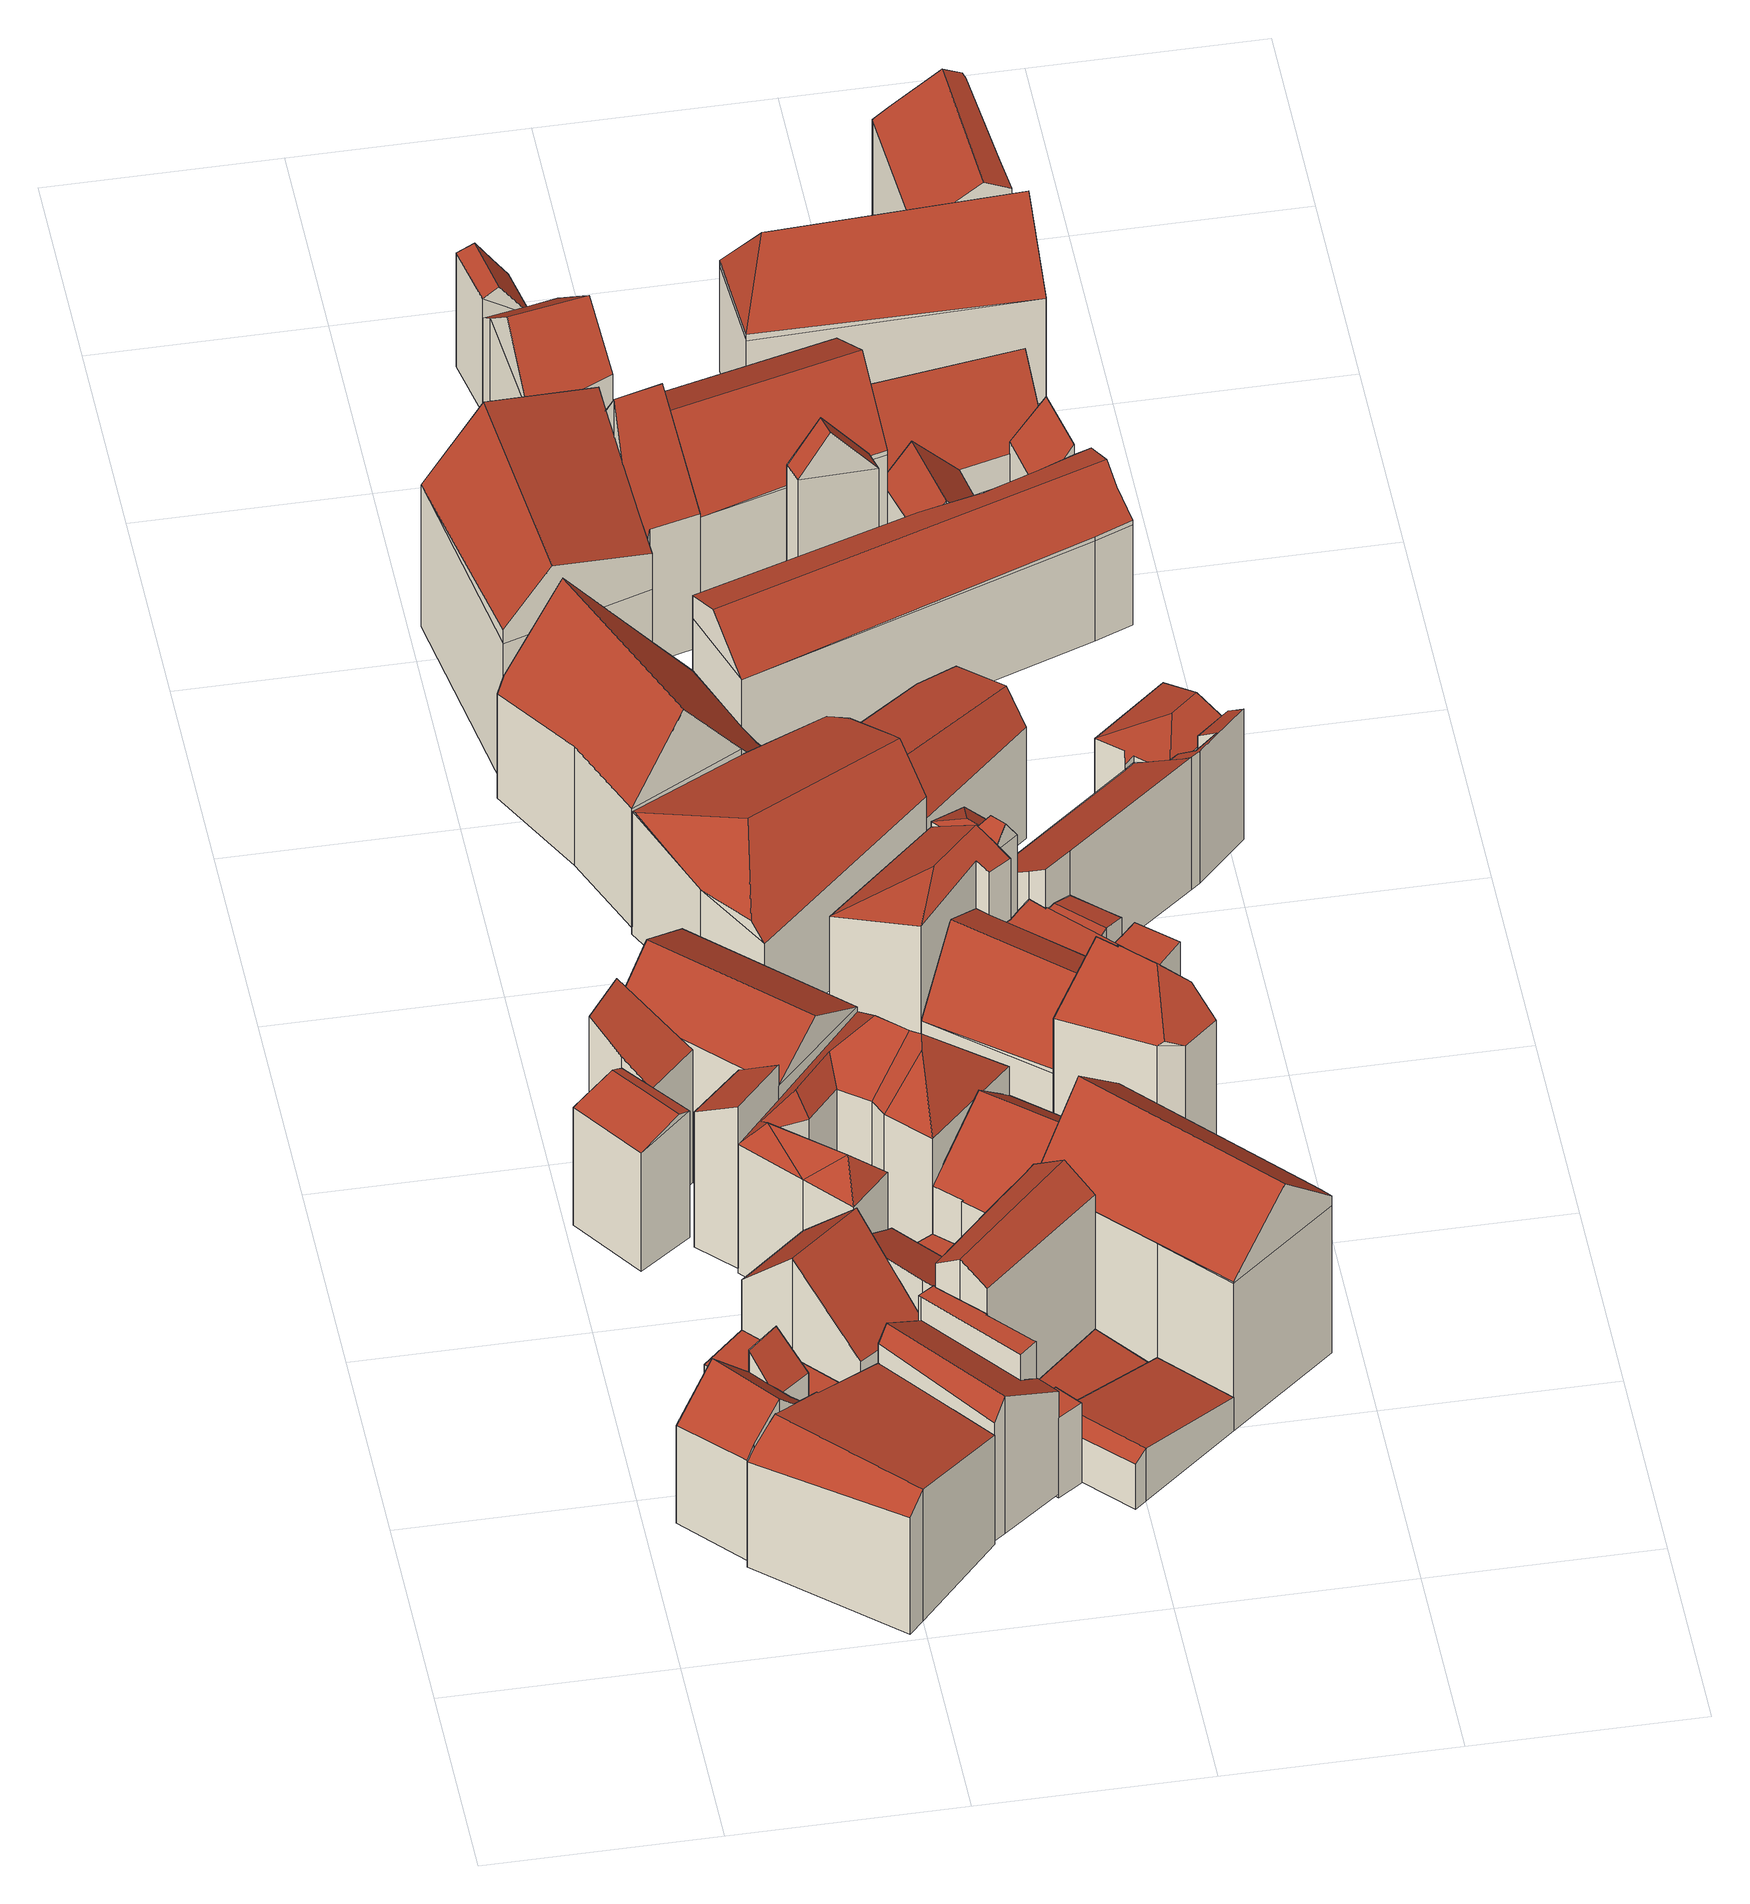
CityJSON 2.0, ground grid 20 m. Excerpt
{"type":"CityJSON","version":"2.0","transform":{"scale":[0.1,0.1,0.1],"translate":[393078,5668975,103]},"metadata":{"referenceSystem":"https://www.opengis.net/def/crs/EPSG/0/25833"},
"CityObjects":{
"building1":{"type":"Building","attributes":{"Gemeindeschluessel":14627140,"Geometrietyp2DReferenz":"3000","function":"31001_9998","roofType":"9999"},"children":["building1-1","building1-2"]},
"building1-1":{"type":"BuildingPart","attributes":{"Dachtyp_tdc":"tdcPolyFlatRoof","Dachneigung":45.77,"QualitaetDacherkennung":52,"Geometrietyp2DReferenz":"3000","roofType":"2100","measuredHeight":12.68},"parents":["building1"],"geometry":[{"type":"MultiSurface","lod":"2","boundaries":[[[0,1,2,3,4]],[[1,5,6,2]],[[5,7,8,6]],[[5,1,0,9,7]],[[8,3,2,6]],[[4,9,0]],[[3,8,7,9,4]]],"semantics":{"surfaces":[{"type":"WallSurface"},{"type":"RoofSurface"},{"type":"GroundSurface"},{"type":"ClosureSurface"}],"values":[0,0,0,1,2,0,3]}}]},
"building1-2":{"type":"BuildingPart","attributes":{"Dachtyp_tdc":"tdcGableRoof","Dachneigung":45.79,"QualitaetDacherkennung":65,"Geometrietyp2DReferenz":"3000","roofType":"3100","measuredHeight":14.81},"parents":["building1"],"geometry":[{"type":"MultiSurface","lod":"2","boundaries":[[[10,11,12,13]],[[11,14,15,12]],[[14,16,17,15]],[[16,18,19,17]],[[18,20,21,19]],[[20,22,23,21]],[[22,24,25,23]],[[24,4,3,25]],[[26,10,13,8,7]],[[24,22,20,18,16]],[[16,14,11,10,26,9,4,24]],[[13,12,15,17,19,21,23,25,3,8]],[[7,9,26]],[[8,3,4,9,7]]],"semantics":{"surfaces":[{"type":"WallSurface"},{"type":"RoofSurface"},{"type":"GroundSurface"},{"type":"ClosureSurface"}],"values":[0,0,0,0,0,0,0,0,0,1,1,2,0,3]}}]},
"building2":{"type":"Building","attributes":{"Dachtyp_tdc":"tdcFreeFormRoof","Gemeindeschluessel":14627140,"Dachneigung":18.88,"QualitaetDacherkennung":36,"Geometrietyp2DReferenz":"3000","function":"31001_9998","roofType":"5000","measuredHeight":14.25},"geometry":[{"type":"MultiSurface","lod":"2","boundaries":[[[27,28,29,30]],[[28,31,32,29]],[[31,33,34,32]],[[33,35,36,34]],[[35,27,30,36]],[[28,37,38,31]],[[37,27,35,33,38]],[[33,31,38]],[[28,27,37]],[[30,29,32,34,36]]],"semantics":{"surfaces":[{"type":"WallSurface"},{"type":"RoofSurface"},{"type":"GroundSurface"}],"values":[0,0,0,0,0,1,1,0,0,2]}}]},
"building3":{"type":"Building","attributes":{"Dachtyp_tdc":"tdcPolyFlatRoof","Gemeindeschluessel":14627140,"Dachneigung":0,"QualitaetDacherkennung":35,"Geometrietyp2DReferenz":"3000","function":"31001_9998","roofType":"1000","measuredHeight":3.12},"geometry":[{"type":"MultiSurface","lod":"2","boundaries":[[[39,40,41,42]],[[40,43,44,41]],[[43,45,46,44]],[[45,47,48,46]],[[47,39,42,48]],[[47,45,43,40,39]],[[42,41,44,46,48]]],"semantics":{"surfaces":[{"type":"WallSurface"},{"type":"RoofSurface"},{"type":"GroundSurface"}],"values":[0,0,0,0,0,1,2]}}]},
"building4":{"type":"Building","attributes":{"Dachtyp_tdc":"tdcGableRoof","Gemeindeschluessel":14627140,"Dachneigung":45.86,"QualitaetDacherkennung":73,"Geometrietyp2DReferenz":"3000","function":"31001_9998","roofType":"3100","measuredHeight":13.31},"geometry":[{"type":"MultiSurface","lod":"2","boundaries":[[[49,50,51,52]],[[50,53,54,51]],[[53,55,56,54]],[[55,57,58,56]],[[57,59,60,58]],[[59,61,62,60]],[[61,49,52,62]],[[57,55,53,50,49]],[[49,61,59,57]],[[52,51,54,56,58,60,62]]],"semantics":{"surfaces":[{"type":"WallSurface"},{"type":"RoofSurface"},{"type":"GroundSurface"}],"values":[0,0,0,0,0,0,0,1,1,2]}}]},
"building5":{"type":"Building","attributes":{"Gemeindeschluessel":14627140,"Geometrietyp2DReferenz":"3000","function":"31001_9998","roofType":"9999"},"children":["building5-1","building5-2","building5-3","building5-4","building5-5"]},
"building5-1":{"type":"BuildingPart","attributes":{"Dachtyp_tdc":"tdcPolyFlatRoof","Dachneigung":7.31,"QualitaetDacherkennung":27,"Geometrietyp2DReferenz":"3000","roofType":"2100","measuredHeight":3.36},"parents":["building5"],"geometry":[{"type":"MultiSurface","lod":"2","boundaries":[[[63,64,65,66]],[[67,68,69,70]],[[68,71,72,69]],[[71,63,66,72]],[[71,68,67,73,64,63]],[[66,65,74,70,69,72]],[[74,65,64,73]],[[70,74,73,67]]],"semantics":{"surfaces":[{"type":"WallSurface"},{"type":"RoofSurface"},{"type":"GroundSurface"},{"type":"ClosureSurface"}],"values":[0,0,0,0,1,2,3,3]}}]},
"building5-2":{"type":"BuildingPart","attributes":{"Dachtyp_tdc":"tdcGableRoof","Dachneigung":12.52,"QualitaetDacherkennung":15,"Geometrietyp2DReferenz":"3000","roofType":"3100","measuredHeight":14.23},"parents":["building5"],"geometry":[{"type":"MultiSurface","lod":"2","boundaries":[[[75,76,77,78]],[[76,79,80,81,77]],[[82,83,84,85,86]],[[83,87,88,84]],[[87,89,90,88]],[[89,91,92,90]],[[91,93,94,92]],[[93,75,78,94]],[[89,87,83,82,95,79,76]],[[76,75,93,91,89]],[[78,77,81,96,85,84,88,90,92,94]],[[97,80,79,95]],[[97,96,81,80]],[[82,86,97,95]],[[86,85,96,97]]],"semantics":{"surfaces":[{"type":"WallSurface"},{"type":"RoofSurface"},{"type":"GroundSurface"},{"type":"ClosureSurface"}],"values":[0,0,0,0,0,0,0,0,1,1,2,0,3,0,3]}}]},
"building5-3":{"type":"BuildingPart","attributes":{"Dachtyp_tdc":"tdcPolyFlatRoof","Dachneigung":0,"QualitaetDacherkennung":21,"Geometrietyp2DReferenz":"3000","roofType":"1000","measuredHeight":8.68},"parents":["building5"],"geometry":[{"type":"MultiSurface","lod":"2","boundaries":[[[98,99,100,101]],[[99,102,103,100]],[[104,105,106,65,64]],[[105,98,101,106]],[[105,104,107,102,99,98]],[[101,100,103,74,65,106]],[[74,103,102,107,73]],[[64,73,107,104]],[[64,65,74,73]]],"semantics":{"surfaces":[{"type":"WallSurface"},{"type":"RoofSurface"},{"type":"GroundSurface"},{"type":"ClosureSurface"}],"values":[0,0,0,0,1,2,3,0,3]}}]},
"building5-4":{"type":"BuildingPart","attributes":{"Dachtyp_tdc":"tdcPolyFlatRoof","Dachneigung":0,"QualitaetDacherkennung":22,"Geometrietyp2DReferenz":"3000","roofType":"1000","measuredHeight":15.59},"parents":["building5"],"geometry":[{"type":"MultiSurface","lod":"2","boundaries":[[[108,109,69,110,111]],[[109,112,67,70,69]],[[113,103,102]],[[113,114,115,103]],[[114,116,117,115]],[[116,118,117]],[[114,113,119,112,109,108,120,121,116]],[[122,123,110,69,70,74,103,115,117]],[[124,118,116,121]],[[124,122,117,118]],[[125,124,121,120]],[[125,123,122,124]],[[111,125,120,108]],[[111,110,123,125]],[[73,67,112,119,107]],[[73,74,70,67]],[[102,107,119,113]],[[102,103,74,73,107]]],"semantics":{"surfaces":[{"type":"WallSurface"},{"type":"RoofSurface"},{"type":"GroundSurface"},{"type":"ClosureSurface"}],"values":[0,0,0,0,0,0,1,2,0,3,0,3,0,3,0,3,0,3]}}]},
"building5-5":{"type":"BuildingPart","attributes":{"Dachtyp_tdc":"tdcPolyFlatRoof","Dachneigung":0,"QualitaetDacherkennung":7,"Geometrietyp2DReferenz":"3000","roofType":"1000","measuredHeight":3.07},"parents":["building5"],"geometry":[{"type":"MultiSurface","lod":"2","boundaries":[[[80,126,127,81]],[[126,128,129,127]],[[128,130,131,129]],[[130,132,133,131]],[[132,134,135,133]],[[134,136,137,135]],[[136,138,139,137]],[[138,140,141,139]],[[140,111,110,141]],[[118,86,85,117]],[[86,118,124,125,111,140,138,136,134,132,130,128,126,80,97]],[[96,81,127,129,131,133,135,137,139,141,110,123,122,117,85]],[[81,96,97,80]],[[123,110,111,125]],[[122,123,125,124]],[[117,122,124,118]],[[96,85,86,97]]],"semantics":{"surfaces":[{"type":"WallSurface"},{"type":"RoofSurface"},{"type":"GroundSurface"},{"type":"ClosureSurface"}],"values":[0,0,0,0,0,0,0,0,0,0,1,2,3,3,3,3,3]}}]},
"building6":{"type":"Building","attributes":{"Gemeindeschluessel":14627140,"Geometrietyp2DReferenz":"3000","function":"31001_9998","roofType":"9999"},"children":["building6-1","building6-2","building6-3"]},
"building6-1":{"type":"BuildingPart","attributes":{"Dachtyp_tdc":"tdcPolyFlatRoof","Dachneigung":26.93,"QualitaetDacherkennung":78,"Geometrietyp2DReferenz":"3000","roofType":"2100","measuredHeight":18.26},"parents":["building6"],"geometry":[{"type":"MultiSurface","lod":"2","boundaries":[[[142,143,144,145]],[[143,146,147,144]],[[146,148,149,147]],[[148,150,151,152,149]],[[148,146,143,142,153,150]],[[152,145,144,147,149]],[[153,151,150]],[[142,145,152,151,153]]],"semantics":{"surfaces":[{"type":"WallSurface"},{"type":"RoofSurface"},{"type":"GroundSurface"},{"type":"ClosureSurface"}],"values":[0,0,0,0,1,2,0,3]}}]},
"building6-2":{"type":"BuildingPart","attributes":{"Dachtyp_tdc":"tdcGableRoof","Dachneigung":32.74,"QualitaetDacherkennung":50,"Geometrietyp2DReferenz":"3000","roofType":"3100","measuredHeight":18.13},"parents":["building6"],"geometry":[{"type":"MultiSurface","lod":"2","boundaries":[[[151,154,155,152]],[[154,156,157,155]],[[156,158,159,157]],[[154,151,160]],[[158,156,161]],[[151,153,162,158,161,160]],[[156,154,160,161]],[[159,163,145,152,155,157]],[[145,163,164,162,153,142]],[[152,145,142,153,151]],[[163,159,158,162,164]]],"semantics":{"surfaces":[{"type":"WallSurface"},{"type":"RoofSurface"},{"type":"GroundSurface"},{"type":"ClosureSurface"}],"values":[0,0,0,0,0,1,1,2,0,3,3]}}]},
"building6-3":{"type":"BuildingPart","attributes":{"Dachtyp_tdc":"tdcPolyFlatRoof","Dachneigung":34.28,"QualitaetDacherkennung":74,"Geometrietyp2DReferenz":"3000","roofType":"2100","measuredHeight":17.62},"parents":["building6"],"geometry":[{"type":"MultiSurface","lod":"2","boundaries":[[[165,166,167,159,158]],[[166,168,169,167]],[[168,164,163,169]],[[168,166,165,162,164]],[[163,159,167,169]],[[158,162,165]],[[159,163,164,162,158]]],"semantics":{"surfaces":[{"type":"WallSurface"},{"type":"RoofSurface"},{"type":"GroundSurface"},{"type":"ClosureSurface"}],"values":[0,0,0,1,2,0,3]}}]},
"building7":{"type":"Building","attributes":{"Dachtyp_tdc":"tdcGableRoof","Gemeindeschluessel":14627140,"Dachneigung":30.97,"QualitaetDacherkennung":4,"Geometrietyp2DReferenz":"3000","function":"31001_9998","roofType":"3100","measuredHeight":14.95},"geometry":[{"type":"MultiSurface","lod":"2","boundaries":[[[170,171,172,173]],[[171,174,175,172]],[[174,176,177,175]],[[176,178,179,177]],[[178,180,181,179]],[[180,182,183,181]],[[182,184,185,183]],[[184,170,173,185]],[[180,178,176,174,171,170]],[[170,184,182,180]],[[173,172,175,177,179,181,183,185]]],"semantics":{"surfaces":[{"type":"WallSurface"},{"type":"RoofSurface"},{"type":"GroundSurface"}],"values":[0,0,0,0,0,0,0,0,1,1,2]}}]},
"building8":{"type":"Building","attributes":{"Dachtyp_tdc":"tdcPolyFlatRoof","Gemeindeschluessel":14627140,"Dachneigung":30.15,"QualitaetDacherkennung":67,"Geometrietyp2DReferenz":"3000","function":"31001_9998","roofType":"2100","measuredHeight":10.44},"geometry":[{"type":"MultiSurface","lod":"2","boundaries":[[[186,187,188,189]],[[187,190,191,188]],[[190,192,193,191]],[[192,194,195,193]],[[194,196,197,195]],[[196,186,189,197]],[[196,194,192,190,187,186]],[[189,188,191,193,195,197]]],"semantics":{"surfaces":[{"type":"WallSurface"},{"type":"RoofSurface"},{"type":"GroundSurface"}],"values":[0,0,0,0,0,0,1,2]}}]},
"building9":{"type":"Building","attributes":{"Dachtyp_tdc":"tdcFreeFormRoof","Gemeindeschluessel":14627140,"Dachneigung":49.4,"QualitaetDacherkennung":13,"Geometrietyp2DReferenz":"3000","function":"31001_9998","roofType":"5000","measuredHeight":19.31},"geometry":[{"type":"MultiSurface","lod":"2","boundaries":[[[198,199,200,201]],[[199,202,203,200]],[[202,204,205,203]],[[204,206,207,205]],[[206,208,209,207]],[[208,210,211,209]],[[210,212,213,211]],[[212,214,215,213]],[[214,216,217,215]],[[216,218,219,217]],[[218,220,221,219]],[[220,222,223,221]],[[222,198,201,223]],[[224,225,226,222,220]],[[227,228,229,230,224,220,218]],[[231,216,214]],[[227,216,231]],[[216,227,218]],[[231,214,212]],[[228,227,231,212,210]],[[229,228,210,208]],[[230,229,208,206]],[[225,224,230,206,204]],[[232,233,226,225,204,202]],[[232,202,199]],[[233,232,199,198]],[[226,233,198,222]],[[201,200,203,205,207,209,211,213,215,217,219,221,223]]],"semantics":{"surfaces":[{"type":"WallSurface"},{"type":"RoofSurface"},{"type":"GroundSurface"}],"values":[0,0,0,0,0,0,0,0,0,0,0,0,0,1,1,1,1,1,1,1,1,1,1,1,1,1,1,2]}}]},
"building10":{"type":"Building","attributes":{"name":"Stadtverwaltung","Dachtyp_tdc":"tdcFreeFormRoof","Gemeindeschluessel":14627140,"Dachneigung":52.69,"QualitaetDacherkennung":30,"Geometrietyp2DReferenz":"3000","function":"31001_3012","roofType":"5000","measuredHeight":20.91},"geometry":[{"type":"MultiSurface","lod":"2","boundaries":[[[234,235,236,237]],[[235,238,239,236]],[[238,240,241,239]],[[240,242,243,241]],[[242,244,245,243]],[[244,246,247,245]],[[246,248,249,247]],[[248,250,251,249]],[[250,252,253,251]],[[252,254,255,253]],[[254,256,257,255]],[[256,234,237,257]],[[248,246,258,259,252,250]],[[244,242,240,238,235,234,256,254,259,258]],[[254,252,259]],[[246,244,258]],[[237,236,239,241,243,245,247,249,251,253,255,257]]],"semantics":{"surfaces":[{"type":"WallSurface"},{"type":"RoofSurface"},{"type":"GroundSurface"}],"values":[0,0,0,0,0,0,0,0,0,0,0,0,1,1,0,0,2]}}]},
"building11":{"type":"Building","attributes":{"Gemeindeschluessel":14627140,"Geometrietyp2DReferenz":"3000","function":"31001_9998","roofType":"9999"},"children":["building11-1","building11-2"]},
"building11-1":{"type":"BuildingPart","attributes":{"Dachtyp_tdc":"tdcGableRoof","Dachneigung":51.63,"QualitaetDacherkennung":55,"Geometrietyp2DReferenz":"3000","roofType":"3100","measuredHeight":23.11},"parents":["building11"],"geometry":[{"type":"MultiSurface","lod":"2","boundaries":[[[260,261,262,263]],[[261,264,265,262]],[[264,266,267,265]],[[266,268,269,267]],[[268,270,271,269]],[[264,261,260,272,273,274]],[[274,275,276,270,268,266,264]],[[271,277,263,262,265,267,269]],[[278,275,274]],[[277,271,270,276,279]],[[279,276,275,278]],[[273,278,274]],[[277,279,272,260,263]],[[272,279,278,273]]],"semantics":{"surfaces":[{"type":"WallSurface"},{"type":"RoofSurface"},{"type":"GroundSurface"},{"type":"ClosureSurface"}],"values":[0,0,0,0,0,1,1,2,0,3,3,0,3,3]}}]},
"building11-2":{"type":"BuildingPart","attributes":{"Dachtyp_tdc":"tdcGableRoof","Dachneigung":16.37,"QualitaetDacherkennung":12,"Geometrietyp2DReferenz":"3000","roofType":"3100","measuredHeight":21.9},"parents":["building11"],"geometry":[{"type":"MultiSurface","lod":"2","boundaries":[[[280,281,282,271,270]],[[281,283,284,282]],[[283,285,286,284]],[[285,287,260,263,286]],[[288,275,278,273,289,290,291,292]],[[293,291,290,285]],[[281,292,291,293,283]],[[283,293,285]],[[280,288,292,281]],[[285,290,289,287]],[[271,282,284,286,263,277]],[[260,287,272]],[[270,276,280]],[[271,277,279,276,270]],[[277,263,260,272,279]],[[280,276,275,288]],[[272,287,289,273]],[[276,279,278,275]],[[279,272,273,278]]],"semantics":{"surfaces":[{"type":"WallSurface"},{"type":"RoofSurface"},{"type":"GroundSurface"},{"type":"ClosureSurface"}],"values":[0,0,0,0,1,1,0,0,0,0,2,0,0,3,3,0,0,3,3]}}]},
"building12":{"type":"Building","attributes":{"Gemeindeschluessel":14627140,"Geometrietyp2DReferenz":"3000","function":"31001_9998","roofType":"9999"},"children":["building12-1","building12-2"]},
"building12-1":{"type":"BuildingPart","attributes":{"Dachtyp_tdc":"tdcGableRoof","Dachneigung":43.19,"QualitaetDacherkennung":38,"Geometrietyp2DReferenz":"3000","roofType":"3100","measuredHeight":15},"parents":["building12"],"geometry":[{"type":"MultiSurface","lod":"2","boundaries":[[[294,295,296,297]],[[295,298,299,300,296]],[[301,302,303,304,305]],[[302,306,307,303]],[[306,308,309,307]],[[308,310,311,309]],[[310,312,313,311]],[[312,314,315,313]],[[314,294,297,315]],[[310,308,306,302]],[[302,301,298,295,294,314,312,310]],[[297,296,300,304,303,307,309,311,313,315]],[[305,299,298,301]],[[305,304,300,299]]],"semantics":{"surfaces":[{"type":"WallSurface"},{"type":"RoofSurface"},{"type":"GroundSurface"},{"type":"ClosureSurface"}],"values":[0,0,0,0,0,0,0,0,0,1,1,2,0,3]}}]},
"building12-2":{"type":"BuildingPart","attributes":{"Dachtyp_tdc":"tdcPolyFlatRoof","Dachneigung":0,"QualitaetDacherkennung":34,"Geometrietyp2DReferenz":"3000","roofType":"1000","measuredHeight":3.92},"parents":["building12"],"geometry":[{"type":"MultiSurface","lod":"2","boundaries":[[[299,316,296,300]],[[316,317,318,296]],[[317,319,320,318]],[[319,305,304,320]],[[305,319,317,316,299]],[[300,296,318,320,304]],[[300,304,305,299]]],"semantics":{"surfaces":[{"type":"WallSurface"},{"type":"RoofSurface"},{"type":"GroundSurface"},{"type":"ClosureSurface"}],"values":[0,0,0,0,1,2,3]}}]},
"building13":{"type":"Building","attributes":{"Dachtyp_tdc":"tdcFreeFormRoof","Gemeindeschluessel":14627140,"Dachneigung":22.37,"QualitaetDacherkennung":14,"Geometrietyp2DReferenz":"3000","function":"31001_9998","roofType":"5000","measuredHeight":17.38},"geometry":[{"type":"MultiSurface","lod":"2","boundaries":[[[321,322,323,324]],[[322,325,326,323]],[[325,327,328,326]],[[327,329,330,328]],[[329,331,332,330]],[[331,333,334,332]],[[333,335,336,334]],[[335,321,324,336]],[[325,337,338,339]],[[322,321,340,338,337]],[[340,335,333,331,329,327,339,338]],[[327,325,339]],[[321,335,340]],[[325,322,337]],[[324,323,326,328,330,332,334,336]]],"semantics":{"surfaces":[{"type":"WallSurface"},{"type":"RoofSurface"},{"type":"GroundSurface"}],"values":[0,0,0,0,0,0,0,0,1,1,1,0,0,0,2]}}]},
"building14":{"type":"Building","attributes":{"Gemeindeschluessel":14627140,"Geometrietyp2DReferenz":"3000","function":"31001_9998","roofType":"9999"},"children":["building14-1","building14-2","building14-3"]},
"building14-1":{"type":"BuildingPart","attributes":{"Dachtyp_tdc":"tdcGableRoof","Dachneigung":31.76,"QualitaetDacherkennung":62,"Geometrietyp2DReferenz":"3000","roofType":"3100","measuredHeight":19.92},"parents":["building14"],"geometry":[{"type":"MultiSurface","lod":"2","boundaries":[[[341,342,343,344]],[[342,345,346,347,343]],[[348,349,350,351,352]],[[349,353,354,350]],[[353,355,356,354]],[[355,357,358,356]],[[357,341,344,358]],[[353,349,348,359]],[[359,345,342,341,357,355,353]],[[344,343,347,360,351,350,354,356,358]],[[361,346,345,359]],[[360,347,346,361]],[[348,352,361,359]],[[360,361,352,351]]],"semantics":{"surfaces":[{"type":"WallSurface"},{"type":"RoofSurface"},{"type":"GroundSurface"},{"type":"ClosureSurface"}],"values":[0,0,0,0,0,0,0,1,1,2,0,3,0,3]}}]},
"building14-2":{"type":"BuildingPart","attributes":{"Dachtyp_tdc":"tdcGableRoof","Dachneigung":11.06,"QualitaetDacherkennung":11,"Geometrietyp2DReferenz":"3000","roofType":"3100","measuredHeight":5.75},"parents":["building14"],"geometry":[{"type":"MultiSurface","lod":"2","boundaries":[[[362,363,364,365]],[[363,366,367,364]],[[368,369,370,371]],[[369,372,373,370]],[[372,374,375,373]],[[374,362,365,375]],[[369,368,366,363]],[[363,362,374,372,369]],[[365,364,367,371,370,373,375]],[[368,371,367,366]]],"semantics":{"surfaces":[{"type":"WallSurface"},{"type":"RoofSurface"},{"type":"GroundSurface"},{"type":"ClosureSurface"}],"values":[0,0,0,0,0,0,1,1,2,3]}}]},
"building14-3":{"type":"BuildingPart","attributes":{"Dachtyp_tdc":"tdcFreeFormRoof","Dachneigung":44.72,"QualitaetDacherkennung":61,"Geometrietyp2DReferenz":"3000","roofType":"5000","measuredHeight":22.42},"parents":["building14"],"geometry":[{"type":"MultiSurface","lod":"2","boundaries":[[[376,377,378,379]],[[377,380,381,378]],[[380,382,368,371,381]],[[383,352,351,367,366]],[[346,376,379,347]],[[384,385,386,387,388]],[[389,384,388,346,390,391]],[[382,389,391,383]],[[383,391,390,352]],[[352,390,346,361]],[[380,385,384,389,382]],[[376,387,386,377]],[[346,388,387,376]],[[377,386,385,380]],[[379,378,381,371,367,351,360,347]],[[366,368,382,383]],[[366,367,371,368]],[[347,360,361,346]],[[360,351,352,361]]],"semantics":{"surfaces":[{"type":"WallSurface"},{"type":"RoofSurface"},{"type":"GroundSurface"},{"type":"ClosureSurface"}],"values":[0,0,0,0,0,1,1,0,0,0,0,0,0,0,2,0,3,3,3]}}]},
"building15":{"type":"Building","attributes":{"Dachtyp_tdc":"tdcFreeFormRoof","Gemeindeschluessel":14627140,"Dachneigung":55.35,"QualitaetDacherkennung":59,"Geometrietyp2DReferenz":"3000","function":"31001_9998","roofType":"5000","measuredHeight":13.2},"geometry":[{"type":"MultiSurface","lod":"2","boundaries":[[[392,393,394,395]],[[393,396,397,394]],[[396,398,399,397]],[[398,400,401,399]],[[400,392,395,401]],[[400,398,396,402,403]],[[392,403,402,393]],[[396,393,402]],[[392,400,403]],[[395,394,397,399,401]]],"semantics":{"surfaces":[{"type":"WallSurface"},{"type":"RoofSurface"},{"type":"GroundSurface"}],"values":[0,0,0,0,0,1,1,0,0,2]}}]},
"building16":{"type":"Building","attributes":{"Dachtyp_tdc":"tdcFreeFormRoof","Gemeindeschluessel":14627140,"Dachneigung":51.26,"QualitaetDacherkennung":40,"Geometrietyp2DReferenz":"3000","function":"31001_9998","roofType":"5000","measuredHeight":15.54},"geometry":[{"type":"MultiSurface","lod":"2","boundaries":[[[404,405,406,407]],[[405,408,409,406]],[[408,410,411,409]],[[410,412,413,411]],[[412,414,415,413]],[[414,404,407,415]],[[416,408,405,404,414,417]],[[412,410,416,417]],[[410,408,416]],[[414,412,417]],[[407,406,409,411,413,415]]],"semantics":{"surfaces":[{"type":"WallSurface"},{"type":"RoofSurface"},{"type":"GroundSurface"}],"values":[0,0,0,0,0,0,1,1,0,0,2]}}]},
"building17":{"type":"Building","attributes":{"Gemeindeschluessel":14627140,"Geometrietyp2DReferenz":"3000","function":"31001_9998","roofType":"9999"},"children":["building17-1","building17-2","building17-3","building17-4"]},
"building17-1":{"type":"BuildingPart","attributes":{"Dachtyp_tdc":"tdcPolyFlatRoof","Dachneigung":2.81,"QualitaetDacherkennung":50,"Geometrietyp2DReferenz":"3000","roofType":"2100","measuredHeight":10.8},"parents":["building17"],"geometry":[{"type":"MultiSurface","lod":"2","boundaries":[[[418,419,420,421,422]],[[419,423,424,420]],[[423,425,426,424]],[[425,427,428,426]],[[427,429,430,431,428]],[[432,433,434,435,436]],[[433,437,438,439,434]],[[437,433,432,429,427,425,423,419,418]],[[421,420,424,426,428,431,440,435,434,439]],[[436,441,442,430,429,432]],[[436,435,440,441]],[[440,431,430,442,441]],[[422,421,439,438]],[[422,438,437,418]]],"semantics":{"surfaces":[{"type":"WallSurface"},{"type":"RoofSurface"},{"type":"GroundSurface"},{"type":"ClosureSurface"}],"values":[0,0,0,0,0,0,0,1,2,0,3,3,3,3]}}]},
"building17-2":{"type":"BuildingPart","attributes":{"Dachtyp_tdc":"tdcPolyFlatRoof","Dachneigung":0,"QualitaetDacherkennung":45,"Geometrietyp2DReferenz":"3000","roofType":"1000","measuredHeight":7.89},"parents":["building17"],"geometry":[{"type":"MultiSurface","lod":"2","boundaries":[[[443,444,445,446]],[[444,436,435,445]],[[447,443,446,448]],[[447,449,441,436,444,443]],[[446,445,435,440,450,448]],[[440,435,436,441]],[[448,450,449,447]],[[450,440,441,449]]],"semantics":{"surfaces":[{"type":"WallSurface"},{"type":"RoofSurface"},{"type":"GroundSurface"},{"type":"ClosureSurface"}],"values":[0,0,0,1,2,3,3,3]}}]},
"building17-3":{"type":"BuildingPart","attributes":{"Dachtyp_tdc":"tdcGableRoof","Dachneigung":16.3,"QualitaetDacherkennung":25,"Geometrietyp2DReferenz":"3000","roofType":"3100","measuredHeight":10.52},"parents":["building17"],"geometry":[{"type":"MultiSurface","lod":"2","boundaries":[[[451,452,453,454]],[[452,455,456,453]],[[455,457,447,448,456]],[[430,451,454,431]],[[458,457,455,452,451]],[[451,430,442,458]],[[454,453,456,448,450,440,431]],[[449,447,457,458]],[[450,448,447,449]],[[442,441,449,458]],[[450,449,441,440]],[[440,441,442,430,431]]],"semantics":{"surfaces":[{"type":"WallSurface"},{"type":"RoofSurface"},{"type":"GroundSurface"},{"type":"ClosureSurface"}],"values":[0,0,0,0,1,1,2,0,3,0,3,3]}}]},
"building17-4":{"type":"BuildingPart","attributes":{"Dachtyp_tdc":"tdcGableRoof","Dachneigung":58.45,"QualitaetDacherkennung":38,"Geometrietyp2DReferenz":"3000","roofType":"3100","measuredHeight":14.82},"parents":["building17"],"geometry":[{"type":"MultiSurface","lod":"2","boundaries":[[[438,459,460,439]],[[459,461,462,460]],[[461,463,464,462]],[[463,465,466,464]],[[465,467,468,466]],[[467,469,470,468]],[[469,422,421,470]],[[471,472,473,474,475,476,477,478]],[[479,474,473,467]],[[465,479,467]],[[463,475,474,479,465]],[[438,437,478,477,459]],[[459,477,476,461]],[[461,476,475,463]],[[469,472,471,418,422]],[[467,473,472,469]],[[421,439,460,462,464,466,468,470]],[[439,421,422,438]],[[437,418,471,478]],[[422,418,437,438]]],"semantics":{"surfaces":[{"type":"WallSurface"},{"type":"RoofSurface"},{"type":"GroundSurface"},{"type":"ClosureSurface"}],"values":[0,0,0,0,0,0,0,1,1,0,0,0,0,0,0,0,2,3,0,3]}}]},
"building18":{"type":"Building","attributes":{"Dachtyp_tdc":"tdcFreeFormRoof","Gemeindeschluessel":14627140,"Dachneigung":37.27,"QualitaetDacherkennung":28,"Geometrietyp2DReferenz":"3000","function":"31001_9998","roofType":"5000","measuredHeight":18.28},"geometry":[{"type":"MultiSurface","lod":"2","boundaries":[[[480,481,482,483]],[[481,484,485,482]],[[484,486,487,485]],[[486,488,489,487]],[[488,490,491,489]],[[490,492,493,491]],[[492,494,495,493]],[[494,496,497,495]],[[496,498,499,497]],[[498,480,483,499]],[[496,494,500,501,502]],[[501,500,492,490,488,486,503]],[[498,502,501,503,484,481,480]],[[498,496,502]],[[494,492,500]],[[486,484,503]],[[483,482,485,487,489,491,493,495,497,499]]],"semantics":{"surfaces":[{"type":"WallSurface"},{"type":"RoofSurface"},{"type":"GroundSurface"}],"values":[0,0,0,0,0,0,0,0,0,0,1,1,1,0,0,0,2]}}]},
"building19":{"type":"Building","attributes":{"Dachtyp_tdc":"tdcFreeFormRoof","Gemeindeschluessel":14627140,"Dachneigung":16.56,"QualitaetDacherkennung":47,"Geometrietyp2DReferenz":"3000","function":"31001_9998","roofType":"5000","measuredHeight":15.06},"geometry":[{"type":"MultiSurface","lod":"2","boundaries":[[[504,505,506,507]],[[505,508,509,506]],[[508,510,511,509]],[[510,512,513,511]],[[512,514,515,513]],[[514,504,507,515]],[[516,514,512,510,508,517]],[[505,504,516,517]],[[508,505,517]],[[504,514,516]],[[507,506,509,511,513,515]]],"semantics":{"surfaces":[{"type":"WallSurface"},{"type":"RoofSurface"},{"type":"GroundSurface"}],"values":[0,0,0,0,0,0,1,1,0,0,2]}}]},
"building20":{"type":"Building","attributes":{"Gemeindeschluessel":14627140,"Geometrietyp2DReferenz":"3000","function":"31001_9998","roofType":"9999"},"children":["building20-1","building20-2"]},
"building20-1":{"type":"BuildingPart","attributes":{"Dachtyp_tdc":"tdcGableRoof","Dachneigung":44.8,"QualitaetDacherkennung":42,"Geometrietyp2DReferenz":"3000","roofType":"3100","measuredHeight":20.71},"parents":["building20"],"geometry":[{"type":"MultiSurface","lod":"2","boundaries":[[[518,519,520,521]],[[519,522,523,520]],[[522,524,525,523]],[[524,526,527,525]],[[526,528,529,527]],[[528,530,531,529]],[[532,533,534,535,536,522,537,538]],[[539,536,535,540]],[[524,539,540,526]],[[526,540,535,534,528]],[[522,536,539,524]],[[518,538,537,519]],[[519,537,522]],[[528,534,533,530]],[[533,532,530]],[[521,520,523,525,527,529,531]],[[521,531,530,518]],[[530,532,538,518]]],"semantics":{"surfaces":[{"type":"WallSurface"},{"type":"RoofSurface"},{"type":"GroundSurface"},{"type":"ClosureSurface"}],"values":[0,0,0,0,0,0,1,1,0,0,0,0,0,0,0,2,3,3]}}]},
"building20-2":{"type":"BuildingPart","attributes":{"Dachtyp_tdc":"tdcGableRoof","Dachneigung":52.72,"QualitaetDacherkennung":35,"Geometrietyp2DReferenz":"3000","roofType":"3100","measuredHeight":20.89},"parents":["building20"],"geometry":[{"type":"MultiSurface","lod":"2","boundaries":[[[541,542,543,531,530,532]],[[542,544,545,543]],[[544,546,538,518,521,545]],[[544,542,547]],[[541,546,548]],[[542,541,548,547]],[[546,544,547,548]],[[531,543,545,521]],[[541,532,538,546]],[[530,531,521,518]],[[530,518,538,532]]],"semantics":{"surfaces":[{"type":"WallSurface"},{"type":"RoofSurface"},{"type":"GroundSurface"},{"type":"ClosureSurface"}],"values":[0,0,0,0,0,1,1,2,0,3,3]}}]},
"building21":{"type":"Building","attributes":{"Gemeindeschluessel":14627140,"Geometrietyp2DReferenz":"3000","function":"31001_9998","roofType":"9999"},"children":["building21-1","building21-2","building21-3","building21-4","building21-5","building21-6"]},
"building21-1":{"type":"BuildingPart","attributes":{"Dachtyp_tdc":"tdcPolyFlatRoof","Dachneigung":34.7,"QualitaetDacherkennung":55,"Geometrietyp2DReferenz":"3000","roofType":"2100","measuredHeight":14.38},"parents":["building21"],"geometry":[{"type":"MultiSurface","lod":"2","boundaries":[[[549,550,551,552]],[[553,554,555,556]],[[554,557,558,555]],[[557,559,560,558]],[[559,561,562,560]],[[561,559,557,554,553,563,564,565,550,549,566]],[[567,552,551,568,569,556,555,558,560,562]],[[552,567,566,549]],[[568,551,550,565]],[[563,570,571,564]],[[556,569,571,570,563,553]],[[569,568,565,564,571]],[[566,567,562,561]]],"semantics":{"surfaces":[{"type":"WallSurface"},{"type":"RoofSurface"},{"type":"GroundSurface"},{"type":"ClosureSurface"}],"values":[0,0,0,0,0,1,2,3,3,0,3,3,3]}}]},
"building21-2":{"type":"BuildingPart","attributes":{"Dachtyp_tdc":"tdcHipAndGableRoof","Dachneigung":38.91,"QualitaetDacherkennung":34,"Geometrietyp2DReferenz":"3000","roofType":"5000","measuredHeight":16.43},"parents":["building21"],"geometry":[{"type":"MultiSurface","lod":"2","boundaries":[[[572,573,574,575,576]],[[573,577,578,574]],[[577,579,549,552,578]],[[573,572,580]],[[572,581,582,583,584,580]],[[584,585,586,579,577,573,580]],[[587,588,575,574,578,552,567]],[[583,589,584]],[[582,588,587,589,583]],[[576,581,572]],[[575,588,582,581,576]],[[566,549,579,586]],[[589,585,584]],[[567,552,549,566]],[[567,566,586,585,589,587]]],"semantics":{"surfaces":[{"type":"WallSurface"},{"type":"RoofSurface"},{"type":"GroundSurface"},{"type":"ClosureSurface"}],"values":[0,0,0,1,1,1,2,0,3,0,3,0,0,3,3]}}]},
"building21-3":{"type":"BuildingPart","attributes":{"Dachtyp_tdc":"tdcHipAndGableRoof","Dachneigung":32.81,"QualitaetDacherkennung":41,"Geometrietyp2DReferenz":"3000","roofType":"5000","measuredHeight":18.32},"parents":["building21"],"geometry":[{"type":"MultiSurface","lod":"2","boundaries":[[[590,591,592,593,594]],[[591,595,596,592]],[[595,597,598,596]],[[597,599,600,598]],[[599,601,602,600]],[[601,576,575,602]],[[601,599,603]],[[599,597,595,591,590,604,603]],[[604,581,576,601,603]],[[593,592,596,598,600,602,575,588,605]],[[606,607,582,581,604]],[[588,575,576,581,582]],[[605,588,582,607,606]],[[590,594,606,604]],[[605,606,594,593]]],"semantics":{"surfaces":[{"type":"WallSurface"},{"type":"RoofSurface"},{"type":"GroundSurface"},{"type":"ClosureSurface"}],"values":[0,0,0,0,0,0,1,1,1,2,0,3,3,0,3]}}]},
"building21-4":{"type":"BuildingPart","attributes":{"Dachtyp_tdc":"tdcPolyFlatRoof","Dachneigung":36.48,"QualitaetDacherkennung":47,"Geometrietyp2DReferenz":"3000","roofType":"2100","measuredHeight":14.46},"parents":["building21"],"geometry":[{"type":"MultiSurface","lod":"2","boundaries":[[[608,553,556,609]],[[610,611,612,613,614]],[[611,615,616,612]],[[615,617,618,619,616]],[[620,621,622,623,624]],[[621,608,609,622]],[[621,620,617,615,611,610,570,563,553,608]],[[609,556,569,613,612,616,619,623,622]],[[570,571,569,556,553,563]],[[614,571,570,610]],[[614,613,569,571]],[[624,618,617,620]],[[624,623,619,618]]],"semantics":{"surfaces":[{"type":"WallSurface"},{"type":"RoofSurface"},{"type":"GroundSurface"},{"type":"ClosureSurface"}],"values":[0,0,0,0,0,0,1,2,3,0,3,0,3]}}]},
"building21-5":{"type":"BuildingPart","attributes":{"Dachtyp_tdc":"tdcFreeFormRoof","Dachneigung":57.28,"QualitaetDacherkennung":22,"Geometrietyp2DReferenz":"3000","roofType":"5000","measuredHeight":18.52},"parents":["building21"],"geometry":[{"type":"MultiSurface","lod":"2","boundaries":[[[625,594,593,562,561]],[[626,627,585,589,583,607]],[[628,626,607,606,594]],[[628,594,625]],[[626,628,625,627]],[[562,593,605,588,587,567]],[[588,605,606,607,582]],[[605,593,594,606]],[[586,585,627]],[[583,582,607]],[[587,588,582,583,589]],[[587,589,585,586,566,567]],[[561,566,586,627,625]],[[561,562,567,566]]],"semantics":{"surfaces":[{"type":"WallSurface"},{"type":"RoofSurface"},{"type":"GroundSurface"},{"type":"ClosureSurface"}],"values":[0,1,1,0,1,2,3,3,0,0,3,3,0,3]}}]},
"building21-6":{"type":"BuildingPart","attributes":{"Dachtyp_tdc":"tdcHipAndGableRoof","Dachneigung":23.71,"QualitaetDacherkennung":42,"Geometrietyp2DReferenz":"3000","roofType":"5000","measuredHeight":12.22},"parents":["building21"],"geometry":[{"type":"MultiSurface","lod":"2","boundaries":[[[618,614,613,619]],[[629,630,631,551,550]],[[630,632,633,631]],[[632,634,635,633]],[[634,636,637,635]],[[636,624,623,637]],[[632,630,629,638,564,571,639]],[[571,614,618,624,636,639]],[[636,634,632,639]],[[623,619,613,569,568,551,631,633,635,637]],[[618,619,623,624]],[[571,569,613,614]],[[638,565,564]],[[569,571,564,565,568]],[[629,550,565,638]],[[550,551,568,565]]],"semantics":{"surfaces":[{"type":"WallSurface"},{"type":"RoofSurface"},{"type":"GroundSurface"},{"type":"ClosureSurface"}],"values":[0,0,0,0,0,0,1,1,1,2,3,3,0,3,0,3]}}]},
"building22":{"type":"Building","attributes":{"Dachtyp_tdc":"tdcFreeFormRoof","Gemeindeschluessel":14627140,"Dachneigung":37.6,"QualitaetDacherkennung":29,"Geometrietyp2DReferenz":"3000","function":"31001_9998","roofType":"5000","measuredHeight":14.66},"geometry":[{"type":"MultiSurface","lod":"2","boundaries":[[[640,641,642,643]],[[641,644,645,642]],[[644,646,647,645]],[[646,648,649,647]],[[648,650,651,649]],[[650,652,653,651]],[[652,654,655,653]],[[654,656,657,655]],[[656,658,659,657]],[[658,660,661,659]],[[660,662,663,661]],[[662,640,643,663]],[[664,665,666,667,668,669,670,671,672,673]],[[674,675,673,672,660,676]],[[656,674,676,658]],[[658,676,660]],[[654,675,674,656]],[[652,664,673,675,654]],[[662,671,670,640]],[[660,672,671,662]],[[640,670,669,641]],[[641,669,668,644]],[[644,668,667,646]],[[646,667,666,648]],[[648,666,665,650]],[[650,665,664,652]],[[643,642,645,647,649,651,653,655,657,659,661,663]]],"semantics":{"surfaces":[{"type":"WallSurface"},{"type":"RoofSurface"},{"type":"GroundSurface"}],"values":[0,0,0,0,0,0,0,0,0,0,0,0,1,1,0,0,0,0,0,0,0,0,0,0,0,0,2]}}]},
"building23":{"type":"Building","attributes":{"Gemeindeschluessel":14627140,"Geometrietyp2DReferenz":"3000","function":"31001_9998","roofType":"9999"},"children":["building23-1","building23-2","building23-3"]},
"building23-1":{"type":"BuildingPart","attributes":{"Dachtyp_tdc":"tdcGableRoof","Dachneigung":53.41,"QualitaetDacherkennung":61,"Geometrietyp2DReferenz":"3000","roofType":"3100","measuredHeight":16.91},"parents":["building23"],"geometry":[{"type":"MultiSurface","lod":"2","boundaries":[[[677,678,679,680]],[[678,681,682,679]],[[681,683,684,682]],[[683,685,686,684]],[[685,687,688,686]],[[687,689,690,688]],[[691,692,693,694]],[[687,685,683,681,678]],[[678,677,695,692,691,689,687]],[[693,696,680,679,682,684,686,688,690,694]],[[677,680,696,695]],[[695,696,693,692]],[[691,694,690,689]]],"semantics":{"surfaces":[{"type":"WallSurface"},{"type":"RoofSurface"},{"type":"GroundSurface"},{"type":"ClosureSurface"}],"values":[0,0,0,0,0,0,0,1,1,2,3,3,3]}}]},
"building23-2":{"type":"BuildingPart","attributes":{"Dachtyp_tdc":"tdcPolyFlatRoof","Dachneigung":49.98,"QualitaetDacherkennung":59,"Geometrietyp2DReferenz":"3000","roofType":"2100","measuredHeight":15.59},"parents":["building23"],"geometry":[{"type":"MultiSurface","lod":"2","boundaries":[[[697,698,699,700]],[[698,701,702,699]],[[701,703,691,694,702]],[[704,697,700,690,689]],[[704,703,701,698,697]],[[700,699,702,694,690]],[[689,691,703,704]],[[689,690,694,691]]],"semantics":{"surfaces":[{"type":"WallSurface"},{"type":"RoofSurface"},{"type":"GroundSurface"},{"type":"ClosureSurface"}],"values":[0,0,0,0,1,2,0,3]}}]},
"building23-3":{"type":"BuildingPart","attributes":{"Dachtyp_tdc":"tdcGableRoof","Dachneigung":47.89,"QualitaetDacherkennung":80,"Geometrietyp2DReferenz":"3000","roofType":"3100","measuredHeight":14.64},"parents":["building23"],"geometry":[{"type":"MultiSurface","lod":"2","boundaries":[[[692,705,706,693]],[[705,707,708,706]],[[707,709,710,708]],[[709,711,712,710]],[[711,640,713,712]],[[640,714,715,713]],[[714,716,677,680,715]],[[711,709,707,705,692,717]],[[717,716,714,640,711]],[[680,696,693,706,708,710,712,713,715]],[[695,677,716,717]],[[696,680,677,695]],[[692,695,717]],[[693,696,695,692]]],"semantics":{"surfaces":[{"type":"WallSurface"},{"type":"RoofSurface"},{"type":"GroundSurface"},{"type":"ClosureSurface"}],"values":[0,0,0,0,0,0,0,1,1,2,0,3,0,3]}}]},
"building24":{"type":"Building","attributes":{"Gemeindeschluessel":14627140,"Geometrietyp2DReferenz":"3000","function":"31001_9998","roofType":"9999"},"children":["building24-1","building24-2"]},
"building24-1":{"type":"BuildingPart","attributes":{"Dachtyp_tdc":"tdcHipAndGableRoof","Dachneigung":53.66,"QualitaetDacherkennung":51,"Geometrietyp2DReferenz":"3000","roofType":"5000","measuredHeight":18.39},"parents":["building24"],"geometry":[{"type":"MultiSurface","lod":"2","boundaries":[[[718,719,720,721]],[[719,722,723,720]],[[722,724,725,723]],[[726,727,728,729]],[[727,718,721,728]],[[730,731,732]],[[727,733,732,731]],[[734,735,730,732,733,726]],[[722,735,734,724]],[[719,730,735,722]],[[726,733,727]],[[727,731,718]],[[718,731,730,719]],[[721,720,723,725,729,728]],[[729,725,724,726]],[[724,734,726]]],"semantics":{"surfaces":[{"type":"WallSurface"},{"type":"RoofSurface"},{"type":"GroundSurface"},{"type":"ClosureSurface"}],"values":[0,0,0,0,0,1,1,1,0,0,0,0,0,2,3,3]}}]},
"building24-2":{"type":"BuildingPart","attributes":{"Dachtyp_tdc":"tdcFreeFormRoof","Dachneigung":33.99,"QualitaetDacherkennung":30,"Geometrietyp2DReferenz":"3000","roofType":"5000","measuredHeight":15.5},"parents":["building24"],"geometry":[{"type":"MultiSurface","lod":"2","boundaries":[[[736,737,738,739]],[[737,740,741,738]],[[740,742,743,741]],[[742,744,745,743]],[[744,746,726,729,745]],[[747,736,739,725,724,734]],[[748,749,750,736,747]],[[751,749,748,752,753,754]],[[740,751,754,742]],[[742,754,753,744]],[[744,753,752,746]],[[746,752,748,747]],[[737,750,749,751,740]],[[736,750,737]],[[739,738,741,743,745,729,725]],[[734,726,746,747]],[[724,725,729,726]],[[734,724,726]]],"semantics":{"surfaces":[{"type":"WallSurface"},{"type":"RoofSurface"},{"type":"GroundSurface"},{"type":"ClosureSurface"}],"values":[0,0,0,0,0,0,1,1,0,0,0,0,0,0,2,0,3,3]}}]}
},
"vertices":[
[94,218,135],[120,240,137],[120,240,10],[94,218,10],[94,218,111],[142,216,104],[142,216,10],[112,193,104],[112,193,10],[107,200,112],
[121,181,114],[134,190,97],[134,190,10],[121,181,10],[152,171,95],[152,171,10],[104,133,158],[104,133,10],[80,115,129],[80,115,10],[73,108,119],[73,108,10],[25,161,116],[25,161,10],[59,189,158],[59,189,10],[112,193,113],
[92,475,161],[47,443,151],[47,443,23],[92,475,23],[3,506,151],[3,506,23],[47,532,163],[47,532,23],[67,507,162],[67,507,23],[82,467,166],[39,528,166],
[73,304,44],[110,339,44],[110,339,13],[73,304,13],[190,248,44],[190,248,13],[142,216,44],[142,216,13],[120,240,44],[120,240,13],
[144,301,151],[110,339,98],[110,339,18],[144,301,18],[169,391,95],[169,391,18],[203,352,148],[203,352,18],[205,350,151],[205,350,18],[248,291,76],[248,291,18],[190,248,79],[190,248,18],
[431,253,29],[336,180,30],[336,180,3],[431,253,3],[283,200,37],[284,201,37],[284,201,3],[283,200,3],[389,298,37],[389,298,3],[315,164,31],[315,164,3],
[80,115,126],[99,129,146],[99,129,3],[80,115,3],[139,161,134],[139,161,34],[139,161,3],[196,202,119],[198,200,119],[198,200,3],[196,202,3],[196,202,34],[272,99,122],[272,99,3],[200,21,146],[200,21,3],[187,7,130],[187,7,3],[73,108,117],[73,108,3],[140,160,134],[140,160,3],[140,160,34],
[332,144,90],[318,162,90],[318,162,3],[332,144,3],[317,162,90],[317,162,3],[336,180,90],[353,158,90],[353,158,3],[315,164,90],
[249,239,159],[284,201,159],[249,239,3],[249,239,34],[283,200,159],[317,162,159],[302,149,159],[302,149,3],[236,230,159],[236,230,3],[236,230,34],[315,164,159],[248,241,159],[234,232,159],[234,232,3],[248,241,3],[234,232,34],[248,241,34],
[152,171,34],[152,171,3],[134,190,34],[134,190,3],[121,181,34],[121,181,3],[112,193,34],[112,193,3],[142,216,34],[142,216,3],[190,248,34],[190,248,3],[248,291,34],[248,291,3],[272,263,34],[272,263,3],
[107,547,159],[67,507,159],[67,507,15],[107,547,15],[47,532,175],[47,532,15],[26,563,194],[26,563,15],[55,600,197],[55,600,167],[55,600,15],[98,556,166],
[124,690,158],[124,690,15],[246,578,155],[246,578,15],[166,487,165],[166,487,15],[87,642,196],[204,530,196],[143,511,165],[139,515,15],[139,515,162],
[166,487,188],[125,441,191],[125,441,15],[95,472,162],[95,472,15],
[204,208,156],[236,230,133],[236,230,7],[204,208,7],[302,149,132],[302,149,7],[318,162,119],[318,162,7],[332,144,119],[332,144,7],[282,106,156],[282,106,7],[272,99,135],[272,99,7],[196,202,140],[196,202,7],
[272,263,119],[248,291,119],[248,291,15],[272,263,15],[203,352,117],[203,352,15],[237,388,88],[237,388,15],[241,393,84],[241,393,15],[313,307,84],[313,307,15],
[354,493,150],[279,420,150],[279,420,10],[354,493,10],[246,455,150],[246,455,10],[239,472,150],[239,472,10],[214,491,150],[214,491,10],[186,460,150],[186,460,10],[159,455,150],[159,455,10],[237,388,150],[237,388,10],[203,352,150],[203,352,10],[169,391,150],[169,391,10],[125,441,150],[125,441,10],[246,578,150],[246,578,10],[301,529,150],[301,529,10],[250,518,200],[274,498,198],[275,496,199],[149,441,170],[147,458,156],[178,476,169],[212,514,170],[204,386,176],[280,476,196],[282,487,203],
[226,990,86],[234,969,88],[234,969,25],[226,990,25],[262,972,52],[262,972,25],[282,918,54],[282,918,25],[221,896,139],[221,896,25],[208,889,158],[208,889,25],[110,839,154],[110,839,25],[78,919,154],[78,919,25],[31,1008,138],[31,1008,25],[37,1014,150],[37,1014,25],[165,1056,129],[165,1056,25],[200,1068,81],[200,1068,25],[156,862,234],[88,1031,234],
[158,1260,185],[184,1268,183],[184,1268,32],[158,1260,32],[201,1211,263],[201,1211,32],[220,1146,177],[220,1146,32],[177,1134,178],[177,1134,32],[163,1103,145],[163,1103,32],[158,1259,186],[159,1232,221],[160,1199,263],[161,1166,222],[162,1136,186],[160,1199,32],[160,1199,222],[160,1199,186],
[163,1103,186],[165,1056,186],[165,1056,32],[37,1014,186],[37,1014,32],[5,1209,186],[5,1209,32],[158,1260,186],[163,1103,224],[158,1260,221],[59,1227,251],[79,1028,251],[165,1056,225],[37,1014,201],
[339,362,95],[299,400,97],[299,400,7],[339,362,7],[300,400,98],[300,400,47],[300,400,7],[279,420,99],[324,463,157],[324,463,7],[279,420,7],[279,420,47],[354,493,119],[354,493,7],[432,433,113],[432,433,7],[399,398,157],[399,398,7],[338,333,74],[338,333,7],[325,347,75],[325,347,7],
[299,400,47],[271,387,47],[271,387,7],[254,406,47],[254,406,7],
[344,813,153],[193,701,120],[193,701,18],[344,813,18],[151,757,134],[151,757,18],[110,839,152],[110,839,18],[208,889,152],[208,889,18],[282,918,155],[282,918,18],[298,903,164],[298,903,18],[322,857,185],[322,857,18],[184,713,136],[192,773,191],[112,836,153],[328,844,191],
[313,307,183],[338,333,182],[338,333,4],[313,307,4],[347,343,182],[347,343,164],[347,343,4],[389,298,183],[284,201,186],[284,201,4],[389,298,4],[389,298,164],[266,221,203],[266,221,4],[249,239,185],[249,239,4],[272,263,185],[272,263,4],[368,321,203],[368,321,4],[368,321,164],
[336,180,53],[345,187,61],[345,187,4],[336,180,4],[431,253,40],[431,253,4],[483,196,40],[400,127,61],[400,127,4],[483,196,4],[390,119,53],[390,119,4],[353,158,52],[353,158,4],
[432,433,164],[569,282,164],[569,282,4],[432,433,4],[576,272,164],[576,272,4],[483,196,164],[431,253,164],[532,236,228],[576,272,175],[569,282,174],[432,433,174],[392,390,228],[483,196,166],[389,298,165],[431,253,165],
[97,1445,158],[86,1502,158],[86,1502,34],[97,1445,34],[115,1502,146],[115,1502,34],[128,1503,127],[128,1503,34],[138,1452,127],[138,1452,34],[101,1502,166],[111,1448,166],
[97,1445,138],[138,1452,138],[138,1452,32],[97,1445,32],[160,1457,138],[160,1457,32],[188,1363,136],[188,1363,32],[116,1340,123],[116,1340,32],[100,1428,152],[100,1428,32],[176,1403,187],[107,1390,187],
[372,685,117],[392,699,116],[392,699,9],[372,685,9],[372,685,83],[401,710,115],[401,710,9],[411,721,115],[411,721,9],[422,708,115],[422,708,9],[423,709,115],[423,709,112],[423,709,9],[489,637,115],[460,610,117],[460,610,9],[489,637,9],[489,637,88],[456,606,117],[456,606,83],[456,606,9],[459,670,9],[459,670,88],[459,670,111],
[494,708,88],[526,679,88],[526,679,9],[494,708,9],[481,694,88],[481,694,9],[466,678,88],[466,678,9],
[430,714,114],[445,726,109],[445,726,9],[430,714,9],[468,706,108],[468,706,9],[481,694,108],[466,678,114],
[456,605,83],[456,605,9],[449,598,83],[449,598,9],[442,591,83],[442,591,9],[400,550,83],[400,550,9],[307,629,83],[307,629,9],[363,694,83],[363,694,9],[372,685,137],[363,694,137],[337,664,157],[430,580,157],[442,591,149],[449,598,144],[456,605,139],[456,606,139],[400,550,88],
[400,550,143],[442,591,188],[442,591,6],[400,550,6],[457,576,188],[457,576,6],[465,584,176],[465,584,6],[456,605,165],[456,605,6],[460,610,157],[460,610,6],[477,596,154],[477,596,6],[526,516,151],[526,516,6],[497,493,149],[497,493,6],[474,493,153],[474,493,6],[510,541,173],[484,550,189],[480,493,157],[457,577,189],
[439,892,141],[344,813,129],[344,813,20],[439,892,20],[322,857,166],[322,857,20],[298,903,151],[298,903,20],[360,947,151],[360,947,20],[394,959,154],[394,959,20],[426,911,171],[329,842,171],
[294,1167,173],[294,1168,173],[294,1168,29],[294,1167,29],[220,1146,173],[220,1146,29],[184,1268,173],[184,1268,29],[360,1310,173],[360,1310,29],[380,1192,173],[380,1192,29],[364,1188,173],[364,1188,29],[364,1188,177],[364,1188,178],[380,1192,178],[370,1250,236],[203,1206,236],[294,1168,176],[294,1167,176],[184,1268,193],[360,1310,196],
[364,1188,181],[369,1169,181],[369,1169,29],[300,1148,199],[300,1148,29],[294,1167,199],[328,1157,238],[323,1176,238],
[406,770,116],[513,856,116],[513,856,14],[406,770,14],[559,816,158],[445,726,157],[445,726,14],[559,816,14],[422,708,157],[422,708,14],[411,721,145],[411,721,14],[403,731,136],[403,731,14],[554,823,151],[530,852,125],[521,863,116],[384,753,116],[384,753,14],[521,863,14],[545,834,14],[545,834,141],[545,834,129],
[339,764,172],[371,792,157],[371,792,14],[339,764,14],[339,764,166],[386,774,157],[386,774,14],[406,770,146],[367,756,178],[345,757,172],[362,736,172],[372,744,177],[375,746,178],[376,747,177],[384,753,169],[375,746,14],[362,736,14],[375,746,177],
[381,713,189],[392,699,182],[392,699,14],[381,713,14],[381,713,177],[372,685,183],[372,685,14],[363,694,189],[363,694,14],[307,629,186],[307,629,14],[242,681,160],[242,681,14],[327,685,197],[369,727,197],[369,727,14],[369,727,177],[362,736,177],
[567,822,158],[567,822,14],[553,840,141],[565,827,155],[565,827,14],[553,840,14],[553,840,129],[585,844,155],[585,844,14],[572,858,141],[572,858,129],[572,858,14],[601,883,141],[611,867,156],[611,867,14],[601,883,14],[601,883,129],
[403,731,177],[382,734,199],[384,753,177],[392,722,199],
[513,856,121],[515,871,122],[515,871,14],[495,894,118],[495,894,14],[560,949,118],[560,949,14],[581,914,136],[581,914,14],[521,863,123],[557,893,136],
[394,1131,138],[442,1140,138],[442,1140,29],[394,1131,29],[449,1141,138],[449,1141,29],[458,1145,138],[458,1145,29],[498,1161,138],[498,1161,29],[528,1174,138],[528,1174,29],[543,1180,138],[543,1180,29],[556,1136,138],[556,1136,29],[565,1114,138],[565,1114,29],[532,1101,138],[532,1101,29],[226,990,138],[226,990,29],[200,1068,138],[200,1068,29],[543,1180,165],[528,1174,166],[498,1161,166],[458,1145,167],[449,1141,168],[442,1140,167],[394,1131,164],[200,1068,163],[211,1036,175],[551,1154,175],[565,1114,143],[556,1136,161],[532,1101,142],
[378,1204,119],[369,1257,190],[369,1257,21],[378,1204,21],[360,1310,124],[360,1310,21],[497,1324,132],[497,1324,21],[500,1310,150],[500,1310,21],[507,1278,190],[507,1278,21],[516,1233,128],[516,1233,21],[485,1226,126],[443,1218,123],[443,1218,21],[485,1226,21],[403,1210,121],[403,1210,21],
[528,1174,177],[498,1161,139],[498,1161,21],[528,1174,21],[493,1184,139],[493,1184,21],[485,1226,139],[516,1233,177],
[452,1170,123],[452,1170,21],[458,1145,122],[458,1145,21],[442,1140,141],[442,1140,21],[418,1136,168],[418,1136,21],[394,1131,21],[380,1192,135],[380,1192,21],[378,1204,136],[403,1210,168],
[300,1384,135],[294,1473,135],[294,1473,22],[300,1384,22],[397,1481,135],[397,1481,22],[454,1485,135],[454,1485,22],[534,1490,135],[544,1391,135],[544,1391,22],[534,1490,22],[294,1473,142],[300,1384,142],[321,1432,206],[539,1442,206],[454,1485,137],[397,1481,139],
[444,1619,138],[457,1621,138],[457,1621,22],[444,1619,22],[518,1627,138],[518,1627,22],[520,1622,138],[520,1622,22],[530,1523,138],[530,1523,22],[534,1490,138],[454,1485,138],[511,1489,177],[502,1626,177],[457,1621,147],[518,1627,169],[534,1490,166],[530,1523,167],[520,1622,168]
]}
